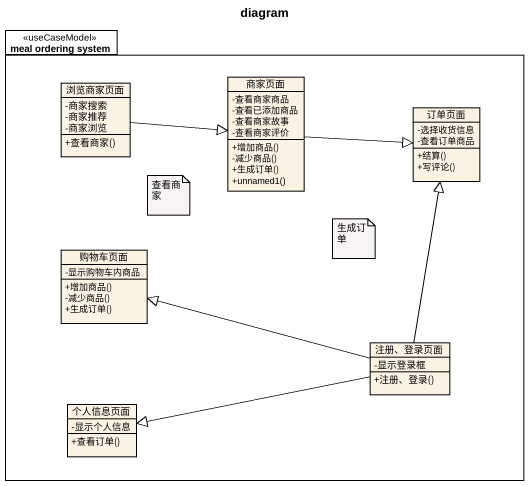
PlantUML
@startuml
title diagram
hide circle
hide empty members
skinparam classAttributeIconSize 0
package "meal ordering system" as meal_ordering_system <<useCaseModel>> {
  class 浏览商家页面 {
    -商家搜索
    -商家推荐
    -商家浏览
    +查看商家()
  }
  class 商家页面 {
    -查看商家商品
    -查看已添加商品
    -查看商家故事
    -查看商家评价
    +增加商品()
    -减少商品()
    +生成订单()
    +unnamed1()
  }
  class 订单页面 {
    -选择收货信息
    -查看订单商品
    +结算()
    +写评论()
  }
  class 购物车页面 {
    -显示购物车内商品
    +增加商品()
    -减少商品()
    +生成订单()
  }
  class "注册、登录页面" as 注册_登录页面 {
    -显示登录框
    +注册、登录()
  }
  class 个人信息页面 {
    -显示个人信息
    +查看订单()
  }
}
浏览商家页面 -right-|> 商家页面
商家页面 -right-|> 订单页面
注册_登录页面 -up-|> 订单页面
注册_登录页面 -left-|> 购物车页面
注册_登录页面 -left-|> 个人信息页面
note as N1
  查看商家
end note
note as N2
  生成订单
end note
@enduml
